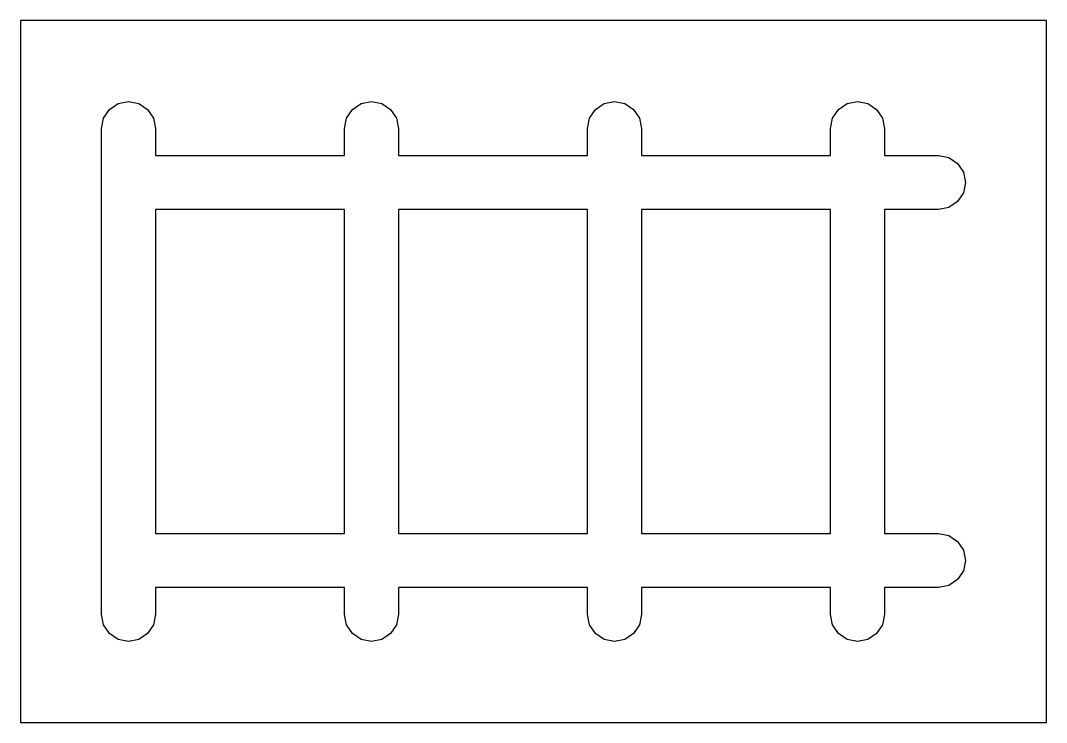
# Model space of a CAD drawing. Header units: millimetres. Extents: x 0 to 76, y -26 to 26.
import ezdxf

# ---------------------------------------------------------------- set-up
doc = ezdxf.new("R2010")
doc.units = ezdxf.units.MM

msp = doc.modelspace()

# ---------------------------------------------------------------- linework, layer by layer
at = {"layer": '11b_claw_adapter_t5.0'}
for points in [[(76, 26), (0, 26), (0, -26), (76, -26), (76, 26)], [(7.2346, 19.8478), (8, 20), (8.7654, 19.8478), (9.4142, 19.4142), (9.8478, 18.7654), (10, 18), (10, 16), (24, 16), (24, 18), (24.1522, 18.7654), (24.5858, 19.4142), (25.2346, 19.8478), (26, 20), (26.7654, 19.8478), (27.4142, 19.4142), (27.8478, 18.7654), (28, 18), (28, 16), (42, 16), (42, 18), (42.1522, 18.7654), (42.5858, 19.4142), (43.2346, 19.8478), (44, 20), (44.7654, 19.8478), (45.4142, 19.4142), (45.8478, 18.7654), (46, 18), (46, 16), (60, 16), (60, 18), (60.1522, 18.7654), (60.5858, 19.4142), (61.2346, 19.8478), (62, 20), (62.7654, 19.8478), (63.4142, 19.4142), (63.8478, 18.7654), (64, 18), (64, 16), (68, 16), (68.7654, 15.8478), (69.4142, 15.4142), (69.8478, 14.7654), (70, 14), (69.8478, 13.2346), (69.4142, 12.5858), (68.7654, 12.1522), (68, 12), (64, 12), (64, -12), (68, -12), (68.7654, -12.1522), (69.4142, -12.5858), (69.8478, -13.2346), (70, -14), (69.8478, -14.7654), (69.4142, -15.4142), (68.7654, -15.8478), (68, -16), (64, -16), (64, -18), (63.8478, -18.7654), (63.4142, -19.4142), (62.7654, -19.8478), (62, -20), (61.2346, -19.8478), (60.5858, -19.4142), (60.1522, -18.7654), (60, -18), (60, -16), (46, -16), (46, -18), (45.8478, -18.7654), (45.4142, -19.4142), (44.7654, -19.8478), (44, -20), (43.2346, -19.8478), (42.5858, -19.4142), (42.1522, -18.7654), (42, -18), (42, -16), (28, -16), (28, -18), (27.8478, -18.7654), (27.4142, -19.4142), (26.7654, -19.8478), (26, -20), (25.2346, -19.8478), (24.5858, -19.4142), (24.1522, -18.7654), (24, -18), (24, -16), (10, -16), (10, -18), (9.8478, -18.7654), (9.4142, -19.4142), (8.7654, -19.8478), (8, -20), (7.2346, -19.8478), (6.5858, -19.4142), (6.1522, -18.7654), (6, -18), (6, -14), (6, 14), (6, 18), (6.1522, 18.7654), (6.5858, 19.4142), (7.2346, 19.8478)], [(24, -12), (24, 12), (10, 12), (10, -12), (24, -12)], [(42, -12), (42, 12), (28, 12), (28, -12), (42, -12)], [(60, -12), (60, 12), (46, 12), (46, -12), (60, -12)]]:
    msp.add_lwpolyline(points, close=True, dxfattribs=at)

doc.saveas('drawing.dxf')
